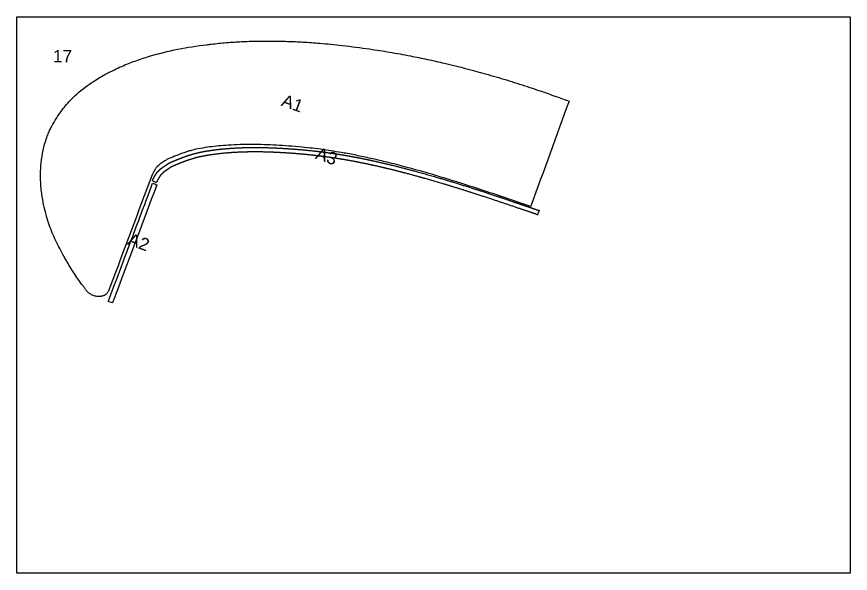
# Model space of a CAD drawing. Header units: inches. Extents: x 21 to 6890, y 10 to 2258.
# Drawn here: x 21 to 3389, y 12 to 2258 of the extents above; entities that cross this region are included whole.
import ezdxf

# ---------------------------------------------------------------- set-up
doc = ezdxf.new("R2010")
doc.units = ezdxf.units.IN
doc.header["$MEASUREMENT"] = 0
doc.header["$XCLIPFRAME"] = 0
doc.layers.add('AA LINE', color=3, linetype='Continuous', lineweight=30)
doc.styles.get("Standard").update_dxf_attribs({"font": 'arial.ttf'})
picture_1 = doc.add_image_def('image1.jpg', size_in_pixel=(12729, 8490))

msp = doc.modelspace()

# ---------------------------------------------------------------- linework, layer by layer
at = {"layer": 'AA LINE', "color": 4}
for points, knots in [([(807.6085511354014, 2147.979944391165), (817.7433225164696, 2148.999614071439), (827.8581937691761, 2150.016956595868), (848.1045238850475, 2151.966008257372), (858.2329816312395, 2152.897965067725), (878.5077268614097, 2154.58546461161), (888.653072793777, 2155.342797409616), (908.955483835771, 2156.683573773731), (919.1126109354356, 2157.268701927376), (949.5961910290627, 2158.780526049395), (969.9340434816824, 2159.463610694995), (1010.618179726703, 2160.245863606211), (1030.965313480525, 2160.345002815407), (1072.437532018868, 2160.018274183986), (1093.561693045047, 2159.575619417843), (1135.791057957422, 2158.181300533226), (1156.896649052896, 2157.227196776181), (1200.252230006341, 2154.758852256131), (1222.500460127512, 2153.214734189318), (1260.047529547124, 2150.138141912514), (1275.35832664983, 2148.748922661693), (1305.953619181482, 2145.717419017707), (1321.238693963705, 2144.078210015508), (1373.152026479727, 2138.150190789446), (1409.724281122935, 2133.377791833966), (1473.134540111509, 2124.139904343367), (1500.009235858654, 2119.920819041483), (1555.190065448607, 2110.571721515956), (1583.489500267982, 2105.404433241947), (1634.53849729162, 2095.472988838261), (1657.31114412892, 2090.827561624657), (1702.767721479087, 2081.121386505944), (1725.45077683075, 2076.056892170385), (1793.34201385491, 2060.1854616604), (1838.386588433668, 2048.685145556712), (1911.528704496215, 2028.748757989775), (1939.748301393758, 2020.750336389454), (1996.004735915396, 2004.133692733263), (2024.040350117341, 1995.512405691628), (2079.923505690427, 1977.680691940175), (2107.773825919923, 1968.477607871133), (2146.113248499094, 1955.350554330496), (2156.689369140133, 1951.678882962198), (2177.812832298527, 1944.256999507826), (2188.361250084037, 1940.509381794388), (2216.349408179141, 1930.497279447434), (2233.774435321857, 1924.193104411755), (2252.139840164467, 1917.546659666393), (2201.057095122289, 1777.197971139121), (2150.14502888845, 1637.318218783988), (2098.718699359333, 1496.025539637328), (2098.204436064041, 1494.61261284586), (2097.515440439862, 1492.719612926292), (2065.398379142497, 1503.620178570145), (2034.200692241035, 1514.186656609981), (1940.551835247022, 1545.669265916676), (1878.044842666581, 1566.368553920318), (1772.219159674625, 1599.818449866801), (1729.021962152385, 1613.028177536722), (1654.590411942712, 1634.679678512464), (1623.433363514048, 1643.411976152729), (1567.341896307333, 1658.407677887899), (1542.444458599404, 1664.809725131537), (1497.916994922545, 1675.739714007988), (1478.314353775464, 1680.375541298901), (1439.014663092441, 1689.265844891186), (1419.318333037385, 1693.516593606695), (1380.961241963259, 1701.320319641603), (1362.305548264701, 1704.899473647343), (1315.291821172779, 1713.291515643173), (1286.877589118709, 1717.775982663169), (1229.88488337898, 1725.615024595568), (1201.307250220036, 1728.973976629396), (1154.647154076125, 1733.564452915936), (1136.603098668651, 1735.122706237965), (1102.332671171926, 1737.683007792937), (1086.11043281204, 1738.725626972755), (1037.404486915051, 1741.353374599089), (1004.881221992413, 1742.457241029962), (939.8644981170493, 1742.735512979288), (907.370563080911, 1741.910600845458), (850.0123021437595, 1738.189528776787), (825.1141890887357, 1735.814792603912), (775.4764332531468, 1729.2656985674), (750.7524082405417, 1725.086009302689), (721.4590275390202, 1717.378022698354), (716.2714500447601, 1715.89909555529), (705.9548670896312, 1712.737771674892), (700.8247051884518, 1711.058619381004), (683.1315273044585, 1704.963547618437), (670.6806431309943, 1700.13786208838), (648.4247727754101, 1691.082280722174), (638.5952810135478, 1686.930016738934), (628.786874717216, 1682.789275914419), (625.7496116565144, 1680.819601178653), (622.6373844018509, 1678.810488956533), (616.5314130240131, 1674.814568538033), (613.5369281200238, 1672.828918854084), (608.2036042774253, 1669.200451482629), (605.8554243364907, 1667.571519599576), (600.9319365079265, 1664.055083799689), (598.3683205305116, 1662.16109505996), (593.4407966286946, 1658.181180789531), (591.0770377045975, 1656.095889143693), (587.4590111229173, 1652.419921350014), (586.1105712232074, 1650.91270045283), (583.5367237908923, 1647.77756773656), (582.3115136646358, 1646.151968605834), (579.6102491580951, 1642.297592523147), (578.1743446255115, 1640.038405682036), (575.4627844853367, 1635.434801446001), (574.1849390855041, 1633.087981613894), (570.9865077376581, 1626.911418291962), (569.1399038081564, 1623.035958879587), (567.9638712866563, 1620.56668457251), (511.0233908739738, 1469.191740856437), (454.7244665959279, 1319.154367185798), (397.8568663151219, 1167.601464488154), (397.2881903123181, 1166.085935461178), (396.7195143094851, 1164.570406434202), (396.466202265232, 1163.919615628187), (396.2153095040686, 1163.275160055771), (395.4586009816977, 1161.342986371822), (394.9485865638836, 1160.056008685311), (393.391919073356, 1156.261765599705), (392.2970515732869, 1153.760368799954), (390.3292940117373, 1149.846645467729), (389.553030782232, 1148.41035394969), (387.8702504689264, 1145.594792419451), (386.9643697314588, 1144.218138591782), (385.0631999566232, 1141.677017284139), (384.0776423663612, 1140.504598396179), (382.0998955865345, 1138.4763398627), (381.128331073951, 1137.598743728554), (379.0549695527426, 1136.002273576119), (377.955931235627, 1135.287999413139), (375.6699887589622, 1134.018688906031), (374.482582076742, 1133.460998970335), (371.3591979553004, 1132.193064098642), (369.3804647682247, 1131.575739240204), (365.7662324079266, 1130.650394588406), (364.1371523325198, 1130.303637132387), (360.8669210347708, 1129.731964462076), (359.2252821985004, 1129.509589981917), (354.2927281585854, 1129.037332126714), (350.9942007234187, 1128.982315954392), (345.2492550741427, 1129.362065854005), (342.7923766787263, 1129.68061167411), (337.9360486102506, 1130.631350940024), (335.5370042176929, 1131.26030567686), (328.4620797068475, 1133.55876730911), (323.9084791281767, 1135.637925573613), (315.3075075355574, 1140.641831329256), (311.2469353784237, 1143.562141085614), (306.2243535405561, 1148.266665836552), (304.8825184905273, 1149.663593004621), (302.3607208954328, 1152.586555338366), (301.179943481895, 1154.105901628634), (298.9031320461492, 1157.199135061138), (297.8078799286724, 1158.773046349629), (295.844358921675, 1161.61292090813), (294.9726361471968, 1162.877272947738), (293.2058414163313, 1165.384683976783), (292.3128253438609, 1166.630419933429), (290.5112025487889, 1169.11083038773), (289.602906096463, 1170.345327694394), (286.862659114484, 1174.037572071323), (285.0153484452732, 1176.484069273359), (281.2168964587892, 1181.512063121907), (279.2653073588427, 1184.094096842123), (275.4051809032663, 1189.294948619226), (273.4956777129101, 1191.911022132746), (265.9185096017592, 1202.461858680606), (260.4114956524119, 1210.513690393407), (244.3308216886928, 1234.978922927828), (234.1967996163277, 1251.701260764024), (221.4391200095398, 1273.671526267735), (218.5282037175768, 1278.747433871747), (212.7537063643669, 1288.926308487676), (209.8927913794015, 1294.0308543475), (201.4109078738239, 1309.397557730833), (195.8907978136832, 1319.712780118588), (179.9088992939488, 1350.932681763708), (170.0244426419214, 1372.111016877625), (152.7371372599429, 1415.531974854635), (145.3459612198914, 1437.773968106095), (135.5763775885263, 1473.552875274781), (132.391232850625, 1486.860092652048), (127.8359119544022, 1508.828293872928), (126.2241990355816, 1517.440988051315), (123.3430838509795, 1534.717324927671), (122.0780802658684, 1543.381672793697), (119.7516076979501, 1562.295962227119), (118.7664120137616, 1572.55370128078), (116.734370803808, 1603.380805837678), (116.6303901299526, 1623.998897277099), (118.681408591203, 1661.29330676985), (120.3949356717914, 1677.980172665255), (125.6113245176658, 1711.077375482378), (129.1153167203576, 1727.485571485671), (136.252899349389, 1753.008243436448), (139.2299978611392, 1762.325310805539), (144.7904610105017, 1777.609056802135), (147.1727185964684, 1783.653353748861), (152.266670545998, 1795.59877391854), (154.9749744405982, 1801.500981455919), (163.5412386573718, 1818.99447227699), (169.8405235274678, 1830.372608524503), (180.4877762472735, 1847.802668283449), (184.5158672853851, 1854.048501827801), (197.2669191881561, 1872.893451453), (206.438350321767, 1885.181522159127), (223.4741751111852, 1905.774910710013), (231.0811541288405, 1914.29690987863), (246.9457474087523, 1930.722527823341), (255.199687483646, 1938.628633752628), (285.4232939918421, 1965.61087160341), (308.8918686747185, 1983.082605080144), (341.4031251136022, 2004.060029460368), (349.5517019929522, 2009.066581239476), (366.0187058479916, 2018.734604397574), (374.3398694218468, 2023.397177229043), (393.5257384491689, 2033.689444772626), (404.4416231862543, 2039.217415557057), (424.8140973708924, 2049.015314122244), (434.2393950668612, 2053.348701412313), (453.2374354350596, 2061.690471598402), (462.8104079049936, 2065.696433445836), (481.2193298517214, 2073.014930776368), (490.0437565720769, 2076.357628132264), (518.0564909122169, 2086.433685300192), (537.4256827985791, 2092.630403557898), (594.7243497236614, 2109.706017655804), (633.0118512438477, 2119.502454775986), (710.3809697494563, 2134.784770404152), (749.4437758235273, 2140.275853095042), (794.8937283762335, 2146.308668029891), (801.2437880479829, 2147.143455971749), (807.5934338723874, 2147.978190651414)], [0, 0, 0, 0, 30.50092316195787, 30.50092316195787, 61.00184632391574, 61.00184632391574, 91.50276948587361, 91.50276948587361, 122.0036926478315, 122.0036926478315, 183.0055389717472, 183.0055389717472, 244.007385295663, 244.007385295663, 307.358766238837, 307.358766238837, 370.710147182011, 370.710147182011, 437.5803901942036, 437.5803901942036, 483.6808156756147, 483.6808156756147, 529.7812411570256, 529.7812411570256, 640.3812975856794, 640.3812975856794, 721.9622505562356, 721.9622505562356, 808.2303539685807, 808.2303539685807, 877.9302395063277, 877.9302395063277, 947.6301250440746, 947.6301250440746, 1087.029896119568, 1087.029896119568, 1174.995511209752, 1174.995511209752, 1262.961126299937, 1262.961126299937, 1350.926741390121, 1350.926741390121, 1384.504381221424, 1384.504381221424, 1418.082021052726, 1418.082021052726, 1473.667523386566, 1473.667523386566, 1473.667523386566, 1474.657523386566, 1474.657523386566, 1474.667523386567, 1474.667523386567, 1474.667523386567, 1573.332828331435, 1573.332828331435, 1770.663438221173, 1770.663438221173, 1906.193135534873, 1906.193135534873, 2003.334098847322, 2003.334098847322, 2080.513095860616, 2080.513095860616, 2140.963702194493, 2140.963702194493, 2201.41430852837, 2201.41430852837, 2258.4104431716, 2258.4104431716, 2344.734728100946, 2344.734728100946, 2431.059013030293, 2431.059013030293, 2485.368192059478, 2485.368192059478, 2534.087422288474, 2534.087422288474, 2631.525882746464, 2631.525882746464, 2728.964343204454, 2728.964343204454, 2803.950034684198, 2803.950034684198, 2878.935726163942, 2878.935726163942, 2895.195026528356, 2895.195026528356, 2911.45432689277, 2911.45432689277, 2951.523724013845, 2951.523724013845, 2983.496808073171, 2983.496808073171, 2983.496808073171, 2994.63301371968, 2994.63301371968, 3005.432931679312, 3005.432931679312, 3014.006580542957, 3014.006580542957, 3023.574347652146, 3023.574347652146, 3033.142114761337, 3033.142114761337, 3039.304616972719, 3039.304616972719, 3045.467119184101, 3045.467119184101, 3053.536111940312, 3053.536111940312, 3061.605104696524, 3061.605104696524, 3074.510674564419, 3074.510674564419, 3074.510674564419, 3075.500674564418, 3075.500674564418, 3075.510674564418, 3075.510674564418, 3075.510674564418, 3077.589513069271, 3077.589513069271, 3081.747190078977, 3081.747190078977, 3089.858690866465, 3089.858690866465, 3094.594956421406, 3094.594956421406, 3099.331221976347, 3099.331221976347, 3103.755796578286, 3103.755796578286, 3107.559794027849, 3107.559794027849, 3111.363791477413, 3111.363791477413, 3115.167788926976, 3115.167788926976, 3121.129071137567, 3121.129071137567, 3125.965987288318, 3125.965987288318, 3130.80290343907, 3130.80290343907, 3140.476735740573, 3140.476735740573, 3147.767964437065, 3147.767964437065, 3155.059193133557, 3155.059193133557, 3169.641650526541, 3169.641650526541, 3184.224107919525, 3184.224107919525, 3189.929289629127, 3189.929289629127, 3195.634471338729, 3195.634471338729, 3201.339653048331, 3201.339653048331, 3205.944606117391, 3205.944606117391, 3210.549559186451, 3210.549559186451, 3215.154512255511, 3215.154512255511, 3224.364418393632, 3224.364418393632, 3234.077012294823, 3234.077012294823, 3243.789606196014, 3243.789606196014, 3273.033114934915, 3273.033114934915, 3331.520132412716, 3331.520132412716, 3349.020488325422, 3349.020488325422, 3366.520844238127, 3366.520844238127, 3401.521556063539, 3401.521556063539, 3471.522979714361, 3471.522979714361, 3541.524403365183, 3541.524403365183, 3582.393729158781, 3582.393729158781, 3608.582507175128, 3608.582507175128, 3634.771285191475, 3634.771285191475, 3665.620258721887, 3665.620258721887, 3727.31820578271, 3727.31820578271, 3777.156755055183, 3777.156755055183, 3826.995304327655, 3826.995304327655, 3856.163667397993, 3856.163667397993, 3875.569180606726, 3875.569180606726, 3894.974693815461, 3894.974693815461, 3933.785720232928, 3933.785720232928, 3955.974897324072, 3955.974897324072, 4001.762902056606, 4001.762902056606, 4035.915911789659, 4035.915911789659, 4070.068921522713, 4070.068921522713, 4156.961466679938, 4156.961466679938, 4185.519797046455, 4185.519797046455, 4214.078127412973, 4214.078127412973, 4250.747104205931, 4250.747104205931, 4281.821194518952, 4281.821194518952, 4312.895284831973, 4312.895284831973, 4341.156763239416, 4341.156763239416, 4402.093885600304, 4402.093885600304, 4520.317058911041, 4520.317058911041, 4638.540232221778, 4638.540232221778, 4657.736774365321, 4657.736774365321, 4657.736774365321, 4657.736774365321]), ([(390.574931724752, 1109.334427170037), (396.1979731858284, 1107.214045847871), (401.8210146468464, 1105.093664525735), (407.4440561079374, 1102.973283203569), (407.8708932884893, 1103.949381431844), (408.282837588964, 1104.927951823036), (410.9223711112409, 1111.891827430157), (411.4323855290405, 1113.178805116698), (412.1890940514551, 1115.110978800559), (412.439986812633, 1115.755434373033), (412.6932988568861, 1116.40622517902), (413.2619748597191, 1117.921754205996), (413.8306508625083, 1119.437283232971), (470.4895267512894, 1270.433932680683), (526.5797266373103, 1419.915053101362), (586.7245749373524, 1580.115848015022), (581.1087231754774, 1582.228242151748), (575.4928714136022, 1584.340636288503), (569.8770196517563, 1586.453030425258), (553.6592049274169, 1543.033334555879), (540.8939636946725, 1509.078103280324), (502.2532081148657, 1406.251016526908), (476.4563004180073, 1337.543197574315), (432.4135744216893, 1220.197537976771), (414.1466781705222, 1171.515655497951), (395.8793147675152, 1122.832891768532), (395.6148142230942, 1122.153380239778), (395.3574041384692, 1121.492468820641), (394.5938950302062, 1119.545376309473), (394.0973967669544, 1118.297577524255), (391.4536321595207, 1111.339121814311), (391.016569452475, 1110.317293863994), (390.5749317247229, 1109.334427170037)], [0, 0, 0, 0, 1, 1, 1, 4.167828541339986, 4.167828541339986, 8.325505551045808, 8.325505551045808, 10.40434405589849, 10.40434405589849, 10.40434405589849, 10.41434405589871, 10.41434405589871, 11.40067369894677, 11.40067369894677, 11.40067369894677, 12.40067369894677, 12.40067369894677, 12.40067369894677, 12.62318575406425, 12.62318575406425, 13.07555057820309, 13.07555057820309, 13.39677678282942, 13.39677678282942, 13.39677678282942, 15.57568944995546, 15.57568944995546, 19.93351478420709, 19.93351478420709, 23.79274645917985, 23.79274645917985, 23.79274645917985, 23.79274645917985])]:
    msp.add_open_spline(points, degree=3, knots=knots, dxfattribs=at)
msp.add_rational_spline([(639.7450345806993, 1669.422305901174), (634.6092383447377, 1666.422608347045), (632.1953448988625, 1664.862780338287), (627.7815311631549, 1661.989165684634), (625.7940234672697, 1660.687163103652), (621.8140217479068, 1658.048048187094), (619.8173551967903, 1656.708258057089), (615.8256308160035, 1653.984044644476), (613.8234517178334, 1652.595161157154), (611.142423246578, 1650.69203735689), (610.4631873606105, 1650.206402778614), (609.0898425550095, 1649.214209005429), (608.3980140998739, 1648.709211838246), (606.3104210861475, 1647.163942295494), (604.9024743864994, 1646.09347592817), (602.1485353835579, 1643.910249577649), (600.8042128787184, 1642.803476684861), (598.4036794001859, 1640.723476265284), (597.3457226166921, 1639.770364724758), (595.6505824925681, 1638.168716713571), (595.0084603228443, 1637.544441126945), (593.9037495397625, 1636.435607957584), (593.4345080720504, 1635.953390044906), (592.5154884865897, 1634.985328245023), (592.0631721110386, 1634.497175501561), (590.7273316523043, 1633.021267916326), (589.8649298281653, 1632.022078274039), (588.2999909429765, 1630.126669074252), (587.5960343008755, 1629.239990238846), (586.2255575755681, 1627.451373432373), (585.5606008785236, 1626.551262591081), (583.6224135152861, 1623.838607092144), (582.4058955630736, 1622.013889099169), (578.7630100415245, 1616.228615921503), (576.5814612076484, 1612.25821868073), (573.6949955067377, 1606.638784784958), (572.8388996215637, 1604.915378737601), (571.2909261012956, 1601.747164881253), (570.5986862896517, 1600.301257960109), (569.9067302864988, 1598.850196619041), (569.785466865169, 1598.595599763695), (569.671676549986, 1598.356678223255), (569.4530956236977, 1597.897731505731), (569.2541408067464, 1597.429942352744), (569.0751688593283, 1596.954149590183), (568.864053394309, 1596.392904033524), (568.6529467701022, 1595.831676921359), (568.4418489539222, 1595.270468185615), (574.0577007157245, 1593.158074048889), (579.6735524775705, 1591.045679912135), (585.2894042394455, 1588.933285775379), (585.5004895529983, 1589.494461272599), (585.7115836520807, 1590.055655086606), (585.9226865693909, 1590.616867285589), (587.0987190908764, 1593.086141592666), (588.9453230203927, 1596.961601005041), (592.1437543682388, 1603.138164326974), (593.4215997680714, 1605.48498415908), (596.133159908217, 1610.088588395116), (597.5690644408297, 1612.347775236226), (600.2703289473703, 1616.202151318884), (601.4955390736268, 1617.82775044964), (604.0693865059567, 1620.962883165881), (605.4178264056519, 1622.470104063064), (609.035852987332, 1626.146071856772), (611.3996119114436, 1628.231363502582), (616.3271358132752, 1632.21127777301), (618.8907517906756, 1634.105266512768), (623.814239619269, 1637.621702312626), (626.1624195601744, 1639.250634195708), (631.4957434027729, 1642.879101567163), (634.4902283067478, 1644.864751251112), (640.5961996846, 1648.860671669612), (643.7084269392636, 1650.869783891732), (646.7456899999507, 1652.839458627498), (656.5540962962824, 1656.980199452013), (666.3835880581156, 1661.132463435253), (688.639458413758, 1670.188044801431), (701.090342587193, 1675.013730331517), (718.7835204712156, 1681.108802094084), (723.9136823723948, 1682.787954387942), (734.2302653275384, 1685.94927826837), (739.4178428217402, 1687.428205411433), (768.7112235232762, 1695.136192015769), (793.4352485358959, 1699.315881280479), (843.0730043714703, 1705.864975316992), (867.9711174265086, 1708.239711489837), (925.3293783636602, 1711.960783558508), (957.823313399784, 1712.785695692338), (1022.840037275147, 1712.507423743012), (1055.363302197815, 1711.40355731214), (1104.069248094746, 1708.775809685834), (1120.29148645466, 1707.733190505987), (1154.561913951386, 1705.172888951016), (1172.605969358874, 1703.614635629015), (1219.266065502785, 1699.024159342476), (1247.843698661714, 1695.665207308648), (1304.836404401443, 1687.82616537622), (1333.250636455514, 1683.341698356252), (1380.264363547436, 1674.949656360393), (1398.920057245994, 1671.370502354653), (1437.277148320091, 1663.566776319774), (1456.973478375175, 1659.316027604265), (1496.27316905817, 1650.42572401198), (1515.87581020528, 1645.789896721038), (1560.40327388211, 1634.859907844617), (1585.300711590082, 1628.457860600949), (1641.392178796783, 1613.462158865808), (1672.549227225418, 1604.729861225543), (1746.980777435119, 1583.078360249801), (1790.17797495736, 1569.868632579851), (1896.003657949286, 1536.418736633397), (1958.510650529772, 1515.719448629755), (2061.55643373163, 1480.816637889791), (2092.754120633092, 1470.250159849954), (2124.871181930472, 1459.349594206101), (2125.560177554666, 1461.24259412564), (2126.074440849972, 1462.655520917167), (2128.069101200495, 1468.135805189715), (2129.549498255741, 1472.203162670794), (2131.029899507133, 1476.270531680744), (2125.346484977343, 1478.197814311734), (2119.663070447596, 1480.12509694284), (2113.97965591782, 1482.052379573888), (2113.979496944636, 1482.052433482738), (2113.979337971496, 1482.05248739156), (2113.979178998356, 1482.052541300352), (2096.392619750606, 1488.016257560015), (2079.033925547001, 1493.892904502416), (2052.158741408812, 1502.96122451888), (2042.593708845058, 1506.182729872893), (2001.970465410412, 1520.095306655701), (1980.298731072528, 1527.338245729875), (1915.217579257847, 1548.893017988466), (1871.742223231324, 1563.03084911271), (1740.895615325584, 1604.165549464105), (1653.104236633093, 1629.884080217849), (1540.942578230561, 1658.253394871007), (1517.485608983638, 1663.944123981742), (1470.414088365212, 1674.807016176306), (1446.795611823063, 1679.978917218675), (1407.540786705124, 1687.997217300016), (1391.951686084181, 1691.032240519463), (1361.195599430705, 1696.688214067009), (1346.02740328168, 1699.316289860831), (1315.645422557935, 1704.243979809736), (1300.42898156063, 1706.546456934669), (1254.710121123337, 1712.972208358074), (1224.144619032171, 1716.615622826608), (1162.877306179651, 1722.673574238917), (1132.1776705215, 1725.088523701375), (1089.674619400319, 1727.607543857175), (1077.915021785126, 1728.219253983105), (1054.36620685685, 1729.25994752259), (1042.579524921295, 1729.68670456186), (1007.191866431121, 1730.640921152476), (983.5633452604508, 1730.842160214659), (945.3413581135665, 1730.26949612865), (930.7552688711131, 1729.839736158657), (887.00054173816, 1727.831296665612), (857.8346830459469, 1725.533681642893), (823.9298247270326, 1721.475064103189), (819.1402144665464, 1720.869510047621), (809.5549519517936, 1719.590115234652), (804.7550267152528, 1718.914829642268), (790.3446182690951, 1716.754921405797), (780.7234400820143, 1715.136389003997), (764.5174295171438, 1711.978598942038), (757.9241065995285, 1710.572827454209), (747.745153875525, 1708.173249454983), (744.1470329671703, 1707.280412580749), (738.7867297768663, 1705.876790398924), (737.0153311411542, 1705.40055805982), (733.4855235604028, 1704.426526022074), (731.7245405581472, 1703.928139341926), (726.4531095943368, 1702.399324861198), (722.9535133688024, 1701.334049694927), (716.0042083812424, 1699.128795460757), (712.5499233268039, 1697.987855067233), (702.2435408891598, 1694.466864100879), (695.4459248917246, 1691.987745991722), (674.998318631695, 1684.19502217889), (661.5438312607859, 1678.606229121611), (645.4233763576468, 1671.819711817039), (642.5802034922655, 1670.619207752683), (639.7450345806993, 1669.422305901174)], [1, 1, 1, 1, 1, 1, 1, 1, 1, 1, 1, 1, 1, 1, 1, 1, 1, 1, 1, 1, 1, 1, 1, 1, 1, 1, 1, 1, 1, 1, 1, 1, 1, 1, 1, 1, 1, 1, 1, 1, 1, 1, 0.9994022762856275, 0.9994022762856275, 1, 1, 1, 1, 1, 1, 1, 1, 1, 1, 1, 1, 1, 1, 1, 1, 1, 1, 1, 1, 1, 1, 1, 1, 1, 1, 1, 1, 1, 1, 1, 1, 1, 1, 1, 1, 1, 1, 1, 1, 1, 1, 1, 1, 1, 1, 1, 1, 1, 1, 1, 1, 1, 1, 1, 1, 1, 1, 1, 1, 1, 1, 1, 1, 1, 1, 1, 1, 1, 1, 1, 1, 1, 1, 1, 1, 1, 1, 1, 1, 1, 1, 1, 1, 1, 1, 1, 1, 1, 1, 1, 1, 1, 1, 1, 1, 1, 1, 1, 1, 1, 1, 1, 1, 1, 1, 1, 1, 1, 1, 1, 1, 1, 1, 1, 1, 1, 1, 1, 1, 1, 1, 1, 1, 1, 1, 1, 1, 1, 1, 1, 1, 1, 1, 1, 1, 1, 1, 1, 1, 1, 1], degree=3, knots=[0, 0, 0, 0, 8.650040438762517, 8.650040438762517, 15.62894256647496, 15.62894256647496, 22.60784469418741, 22.60784469418741, 29.58674682189985, 29.58674682189985, 31.94948497280029, 31.94948497280029, 34.31222312370073, 34.31222312370073, 39.03769942550161, 39.03769942550161, 43.51225420531318, 43.51225420531318, 47.05424332085113, 47.05424332085113, 49.23051806443436, 49.23051806443436, 50.82420646442597, 50.82420646442597, 52.41789486441757, 52.41789486441757, 55.60527166440124, 55.60527166440124, 58.3866842954435, 58.3866842954435, 61.16809692648576, 61.16809692648576, 66.73092218857028, 66.73092218857028, 78.77114279726175, 78.77114279726175, 84.26891743691203, 84.26891743691203, 89.76669207656232, 89.76669207656232, 91.0138664912479, 91.0138664912479, 91.0138664912479, 91.0985645233959, 91.0985645233959, 91.0985645233959, 91.10223488034747, 91.10223488034747, 91.10223488034747, 92.10223488034745, 92.10223488034745, 92.10223488034745, 92.10590523729917, 92.10590523729917, 92.10590523729917, 105.0114751051936, 105.0114751051936, 113.0804678614061, 113.0804678614061, 121.1494606176168, 121.1494606176168, 127.311962828999, 127.311962828999, 133.4744650403812, 133.4744650403812, 143.0422321495719, 143.0422321495719, 152.6099992587608, 152.6099992587608, 161.1836481224057, 161.1836481224057, 171.9835660820375, 171.9835660820375, 183.119771728547, 183.119771728547, 183.119771728547, 215.0928557878732, 215.0928557878732, 255.162252908948, 255.162252908948, 271.4215532733622, 271.4215532733622, 287.6808536377765, 287.6808536377765, 362.6665451175203, 362.6665451175203, 437.652236597264, 437.652236597264, 535.0906970552539, 535.0906970552539, 632.529157513244, 632.529157513244, 681.2483877422394, 681.2483877422394, 735.557566771425, 735.557566771425, 821.8818517007714, 821.8818517007714, 908.206136630118, 908.206136630118, 965.2022712733472, 965.2022712733472, 1025.652877607224, 1025.652877607224, 1086.103483941101, 1086.103483941101, 1163.282480954396, 1163.282480954396, 1260.423444266844, 1260.423444266844, 1395.953141580545, 1395.953141580545, 1593.283751470282, 1593.283751470282, 1691.949056415151, 1691.949056415151, 1691.949056415151, 1691.959056415151, 1691.959056415151, 1691.987843168333, 1691.987843168333, 1691.987843168333, 1709.601721806432, 1709.601721806432, 1709.601721806432, 1709.602214491608, 1709.602214491608, 1709.602214491608, 1764.105989870835, 1764.105989870835, 1794.3271560617, 1794.3271560617, 1862.71522465848, 1862.71522465848, 1999.491361852039, 1999.491361852039, 2273.043636239158, 2273.043636239158, 2345.120588181822, 2345.120588181822, 2417.197540124485, 2417.197540124485, 2464.497064357787, 2464.497064357787, 2510.302863188416, 2510.302863188416, 2556.108662019044, 2556.108662019044, 2647.720259680299, 2647.720259680299, 2739.331857341556, 2739.331857341556, 2774.355330474378, 2774.355330474378, 2809.378803607201, 2809.378803607201, 2879.425749872847, 2879.425749872847, 2922.630540767485, 2922.630540767485, 3009.04012255676, 3009.04012255676, 3023.267444811631, 3023.267444811631, 3037.4947670665, 3037.4947670665, 3065.94941157624, 3065.94941157624, 3085.50435321366, 3085.50435321366, 3096.220885643364, 3096.220885643364, 3101.501063828882, 3101.501063828882, 3106.7812420144, 3106.7812420144, 3117.341598385437, 3117.341598385437, 3127.901954756473, 3127.901954756473, 3149.022667498546, 3149.022667498546, 3192.033803304506, 3192.033803304506, 3201.278146943024, 3201.278146943024, 3201.278146943024, 3201.278146943024], dxfattribs=at)

# ---------------------------------------------------------------- texts
at = {"layer": 'AA LINE', "color": 1, "insert": (167.1904862992507, 2124.215937384844), "char_height": 50, "attachment_point": 1}
msp.add_mtext_dynamic_manual_height_columns('17', width=181.2341024855268, gutter_width=100, heights=[0], dxfattribs=at)
at = {"layer": 'AA LINE', "color": 4, "char_height": 50, "attachment_point": 1, "rotation": 340}
for s, insert in [('A1', (1103.556790541332, 1947.377204255073)), ('A3', (1241.275132547393, 1733.735692863894)), ('A2', (482.2730436578841, 1387.05569904052))]:
    msp.add_mtext_dynamic_manual_height_columns(s, width=181.2341024855268, gutter_width=100, heights=[0], dxfattribs=dict(at, insert=insert))

# ---------------------------------------------------------------- pictures from other files: only their frames are drawn
at = {"layer": 'AA LINE', "color": 1}
image = msp.add_image(picture_1, insert=(20.64811548981939, 12.09779149391745), size_in_units=(3367.8812499999995, 2246.3124999999995), dxfattribs=at)
image.set_boundary_path([(-0.5, -0.5), (12728.5, 8489.499999999998)])
image.dxf.clipping = 0

doc.saveas('drawing.dxf')
